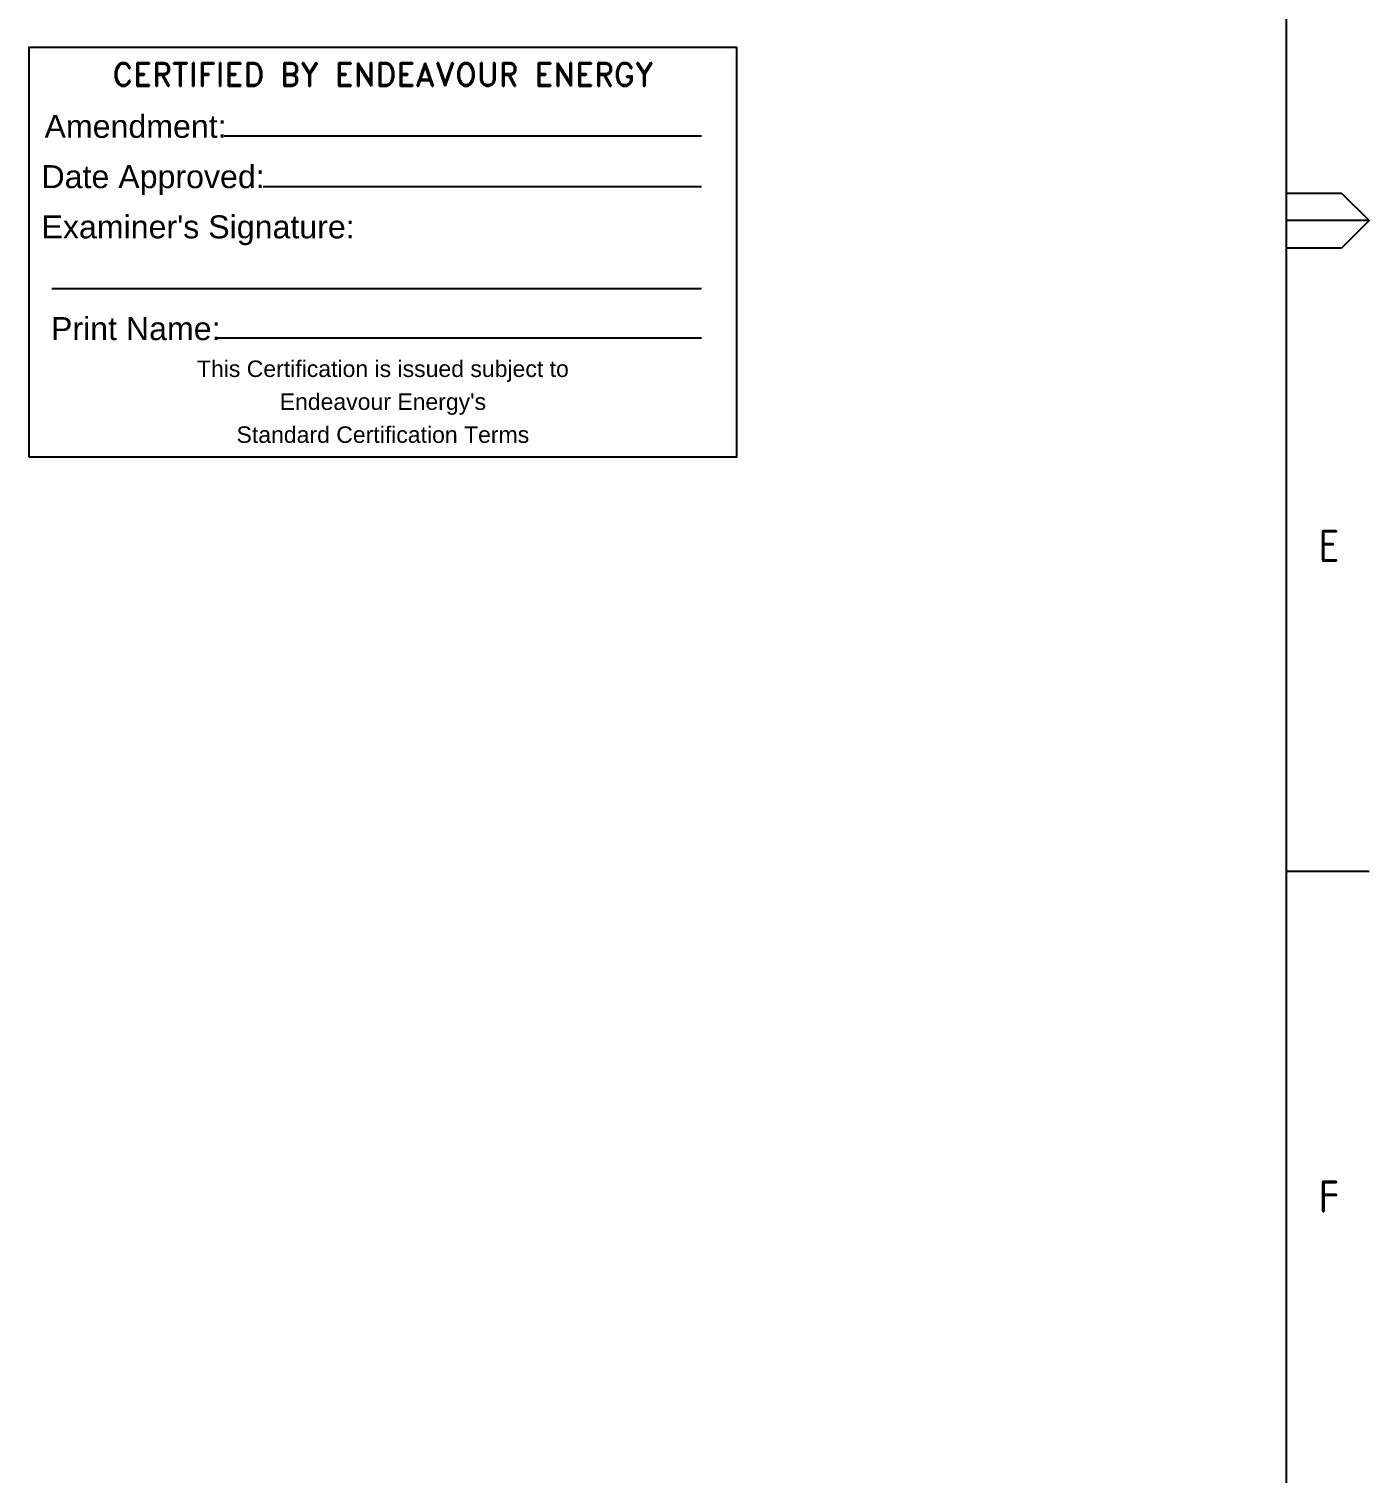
# Paper-space layout 'EE2' of a CAD drawing. Header units: metres, sheet in millimetres. Extents: x -9 to 824, y -5 to 581.
# Drawn here: x 678.5 to 824.3, y 151.6 to 308.6 of the extents above; entities that cross this region are included whole.
import ezdxf
from ezdxf.enums import TextEntityAlignment as Align

# ---------------------------------------------------------------- set-up
doc = ezdxf.new("R2010")
doc.units = ezdxf.units.M
doc.layers.add('Notes', color=7, linetype='Continuous')
doc.styles.add('Elec', font='romand__.ttf')
doc.styles.add('iecISOCP', font='isocp.shx')
doc.styles.get("Standard").update_dxf_attribs({"font": 'arial.ttf'})

# ---------------------------------------------------------------- blocks, each defined once
blk = doc.blocks.new('A1_FRAME_TITLE')
at = {"layer": 'Notes', "color": 3, "linetype": 'Continuous'}
blk.add_line((824.37, 5.97), (824.37, 574.39), dxfattribs=at)
at = {"layer": 'Notes', "linetype": 'Continuous'}
for p, q in [((824.37, 293.18), (830.35, 293.18)), ((830.35, 293.18), (833.35, 290.18)), ((833.35, 290.18), (824.35, 290.18)), ((833.35, 290.18), (830.35, 287.18)), ((830.35, 287.18), (824.37, 287.18)), ((824.35, 219.43), (833.35, 219.43))]:
    blk.add_line(p, q, dxfattribs=at)
at = {"layer": 'Notes', "color": 7, "style": 'iecISOCP'}
for s, p in [('E', (827.87, 253.06)), ('F', (827.87, 182.31))]:
    blk.add_text(s, height=3.5, dxfattribs=at).set_placement(p)
for tag, p in [('CAP_NO', (513.19, 43.46)), ('IE_NUM', (513.05, 37.81)), ('REF_No_1', (335.24, 32.31)), ('REF_1', (362.52, 32.31)), ('HV_SWITCH', (513.46, 32.16)), ('GEN_WO', (441.71, 31.76)), ('REF_No_2', (335.24, 26.31)), ('REF_2', (362.52, 26.31)), ('OH_WO', (441.71, 25.81)), ('UBD_REF', (513.05, 25.83)), ('REF_No_3', (335.24, 20.31)), ('REF_3', (362.52, 20.31)), ('UG_WO', (441.71, 20.05)), ('GIS_MAP_No', (513.05, 20.04)), ('REF_No_4', (335.24, 14.31)), ('REF_4', (362.52, 14.31)), ('SUB_WO', (441.71, 13.81)), ('HV_OP_DIAG', (513.33, 14.2)), ('LGA', (512.95, 7.78))]:
    blk.add_attdef(tag, p, '', height=2.5, dxfattribs=at)
at = {"layer": 'Notes', "style": 'iecISOCP'}
for tag, p in [('T1', (684.37, 39.47)), ('T2', (684.37, 34.35)), ('T3', (684.37, 28.92)), ('T4', (684.37, 23.66)), ('T5', (684.37, 18.23)), ('T6', (684.37, 12.97))]:
    blk.add_attdef(tag, text='', height=3.5, dxfattribs=at).set_placement(p, align=Align.CENTER)
at = {"layer": 'Notes', "color": 7, "style": 'iecISOCP'}
for tag, p in [('scale', (567.76, 33.27)), ('DRAWN', (567.76, 24.93)), ('DATE', (567.76, 16.88)), ('DESIGN', (605.62, 9.15))]:
    blk.add_attdef(tag, text='', height=2.5, dxfattribs=at).set_placement(p, align=Align.CENTER)
at = {"layer": 'Notes', "color": 4, "style": 'iecISOCP'}
blk.add_attdef('NUM', text='', height=7, dxfattribs=at).set_placement((792.37, 20.12), align=Align.MIDDLE_CENTER)
at = {"layer": 'Notes', "color": 1, "style": 'iecISOCP'}
blk.add_attdef('REV', text='', height=5, dxfattribs=at).set_placement((820.05, 17.1), align=Align.CENTER)
at = {"layer": 'Notes', "color": 7, "style": 'iecISOCP'}
for tag, p in [('NS', (790.71, 8.12)), ('SHTS', (805.41, 8.12))]:
    blk.add_attdef(tag, text='', height=2.5, dxfattribs=at).set_placement(p, align=Align.MIDDLE)
at = {"layer": 'Notes', "style": 'iecISOCP'}
blk.add_attdef('ExportID', (9.08, 2.39), '', height=2.5, dxfattribs=at)
at = {"layer": 'Notes', "style": 'iecISOCP', "flags": 1}
for tag, p in [('ProjectType', (14.17, -26.8)), ('ProjectNumber', (23.56, -26.82)), ('DrawingNumber', (35.51, -26.8)), ('ProjectDescription', (47.56, -26.83)), ('ExportDate', (60.28, -26.79)), ('ExportUserName', (69.15, -26.8)), ('DesignerCompanyName', (81.48, -26.79)), ('ExportAreaOfInterest', (97.1, -26.81)), ('GIS_SUCCESS', (112, -26.78)), ('CAD_SUCCESS', (121.79, -26.78)), ('DEPOTCODE', (132.11, -26.88)), ('ExportCategories', (140.08, -26.8)), ('Comments', (154.38, -26.88))]:
    blk.add_attdef(tag, p, '', height=1, dxfattribs=at)

psp = doc.layouts.new('EE2')

# ---------------------------------------------------------------- linework, layer by layer
at = {"layer": 'Notes', "color": 7, "linetype": 'Continuous', "lineweight": -3}
for p, q in [((699.78, 297), (751.69, 297)), ((704, 291.51), (751.69, 291.51)), ((681.05, 280.42), (751.69, 280.42)), ((698.99, 275.06), (751.69, 275.06))]:
    psp.add_line(p, q, dxfattribs=at)
at = {"layer": 'Notes'}
psp.add_lwpolyline([(678.54, 262.1), (755.52, 262.1), (755.52, 306.62), (678.54, 306.62)], close=True, dxfattribs=at)

# ---------------------------------------------------------------- block references
psp.add_blockref('A1_FRAME_TITLE', (-9.08, -2.39), dxfattribs=at)

# ---------------------------------------------------------------- texts
at = {"layer": 'Notes', "color": 7, "lineweight": -3, "style": 'Elec'}
psp.add_text('CERTIFIED BY ENDEAVOUR ENERGY', height=2.52, dxfattribs=at).set_placement((717.05, 303.68), align=Align.MIDDLE_CENTER)
at = {"layer": 'Notes', "color": 7, "lineweight": -3}
for s, p in [('Amendment:', (680.24, 298.04)), ('Date Approved:', (679.91, 292.57)), ("Examiner's Signature:", (679.91, 287.11))]:
    psp.add_text(s, height=2.5, dxfattribs=at).set_placement(p, align=Align.MIDDLE_LEFT)
psp.add_text('Print Name:', height=2.5, dxfattribs=at).set_placement((680.94, 274.05), align=Align.BOTTOM_LEFT)
at = {"layer": 'Notes', "color": 7, "lineweight": -3, "insert": (717.03, 268.09), "char_height": 1.79, "attachment_point": 5, "line_spacing_factor": 1.2}
psp.add_mtext("This Certification is issued subject to \\PEndeavour Energy's \\PStandard Certification Terms", dxfattribs=at)

doc.saveas('drawing.dxf')
